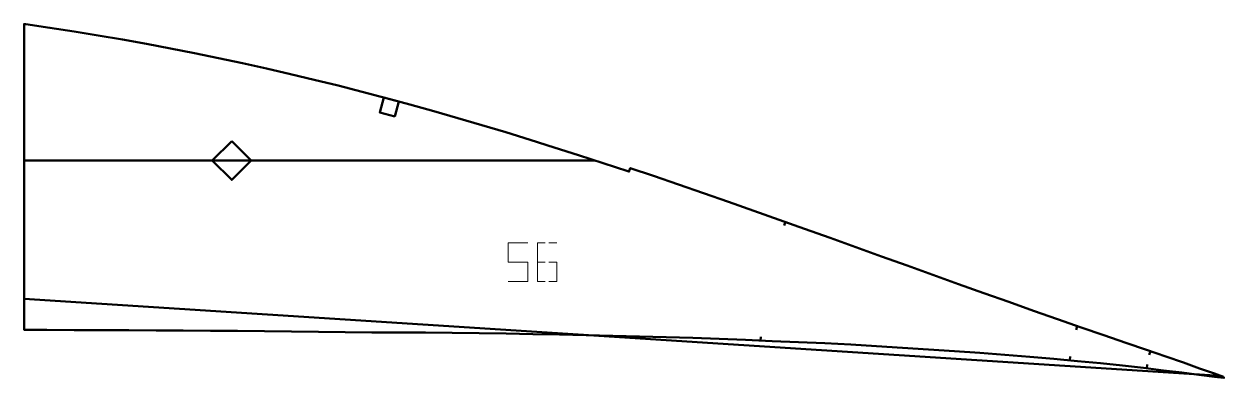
# Model space of a CAD drawing. Header units: metres. Extents: x 322 to 632, y 144 to 235.
import ezdxf

# ---------------------------------------------------------------- set-up
doc = ezdxf.new("R2010")
doc.units = ezdxf.units.M
doc.layers.add('Layer', color=1, linetype='Continuous', lineweight=50)
doc.layers.add('NumLabel', color=1, linetype='Continuous', lineweight=15)

msp = doc.modelspace()

# ---------------------------------------------------------------- linework, layer by layer
at = {"layer": 'Layer', "color": 7}
for p, q in [((322.5, 200), (469.92, 200)), ((370.1, 200), (382.1, 200)), ((322.5, 164.31), (631.25, 144.45))]:
    msp.add_line(p, q, dxfattribs=at)
at = {"layer": 'Layer'}
for p, q in [((519.01, 184.17), (518.68, 183.22)), ((594.36, 157.28), (594.03, 156.33)), ((512.65, 154.54), (512.57, 153.54)), ((592.53, 149.44), (592.43, 148.45)), ((613.27, 150.78), (612.95, 149.83)), ((612.42, 147.35), (612.32, 146.36))]:
    msp.add_line(p, q, dxfattribs=at)
for points in [[(632.07, 144.16), (629.73, 145), (625.93, 146.37), (621.74, 147.85), (617.18, 149.45), (612.22, 151.14), (606.89, 152.96), (601.24, 154.89), (595.35, 156.93), (589.26, 159.05), (583.02, 161.25), (576.66, 163.5), (570.2, 165.8), (563.68, 168.13), (557.1, 170.5), (550.49, 172.88), (543.85, 175.26), (537.22, 177.65), (530.6, 180.03), (523.99, 182.39), (517.42, 184.73), (510.87, 187.05), (504.35, 189.34), (497.87, 191.6), (491.42, 193.83), (485.01, 196.02), (478.97, 198.05), (478.65, 197.11), (478.31, 197.22), (471.97, 199.33), (465.66, 201.39), (459.38, 203.41), (453.12, 205.38), (446.89, 207.29), (440.68, 209.16), (434.48, 210.98), (428.3, 212.75), (422.12, 214.47), (415.94, 216.14), (409.77, 217.76), (403.6, 219.33), (397.43, 220.85), (391.26, 222.32), (385.08, 223.74), (378.89, 225.11), (372.7, 226.43), (366.51, 227.7), (360.31, 228.92), (354.1, 230.09), (347.89, 231.2), (341.67, 232.27), (335.44, 233.29), (329.2, 234.26), (322.96, 235.18), (322.5, 235.24), (322.5, 156.32), (328.4, 156.29), (335.45, 156.26), (342.5, 156.24), (349.53, 156.21), (356.57, 156.17), (363.6, 156.12), (370.63, 156.07), (377.63, 156.02), (384.6, 155.95), (391.55, 155.87), (398.48, 155.78), (405.38, 155.71), (412.28, 155.66), (419.2, 155.63), (426.11, 155.58), (433.04, 155.5), (439.98, 155.42), (446.93, 155.33), (453.83, 155.23), (460.7, 155.11), (467.57, 154.95), (474.47, 154.77), (481.38, 154.59), (488.26, 154.41), (495.1, 154.21), (501.9, 153.98), (508.73, 153.7), (515.58, 153.42), (522.41, 153.13), (529.18, 152.83), (535.88, 152.5), (542.55, 152.12), (549.25, 151.7), (555.96, 151.27), (562.63, 150.83), (569.2, 150.37), (575.68, 149.88), (582.07, 149.36), (588.34, 148.82), (594.44, 148.26), (600.35, 147.69), (606.02, 147.08), (611.45, 146.46), (616.58, 145.85), (621.36, 145.27), (625.76, 144.72), (629.76, 144.2), (632.22, 143.88), (632.07, 144.16)], [(418.2, 211.39), (414.34, 212.43), (415.38, 216.29), (419.25, 215.25), (418.2, 211.39)], [(376.1, 205), (381.1, 200), (376.1, 195), (371.1, 200), (376.1, 205)]]:
    msp.add_lwpolyline(points, close=True, dxfattribs=at)
at = {"layer": 'NumLabel', "color": 1}
for points in [[(452.5, 178.75), (447.5, 178.75), (447.5, 173.75), (452.5, 173.75), (452.5, 168.75), (447.5, 168.75)], [(457, 178.75), (455, 178.75), (455, 168.75), (457, 168.75)], [(460, 178.75), (458, 178.75)], [(457, 173.75), (455, 173.75)], [(458, 168.75), (460, 168.75), (460, 173.75), (458, 173.75)]]:
    msp.add_lwpolyline(points, dxfattribs=at)

doc.saveas('drawing.dxf')
